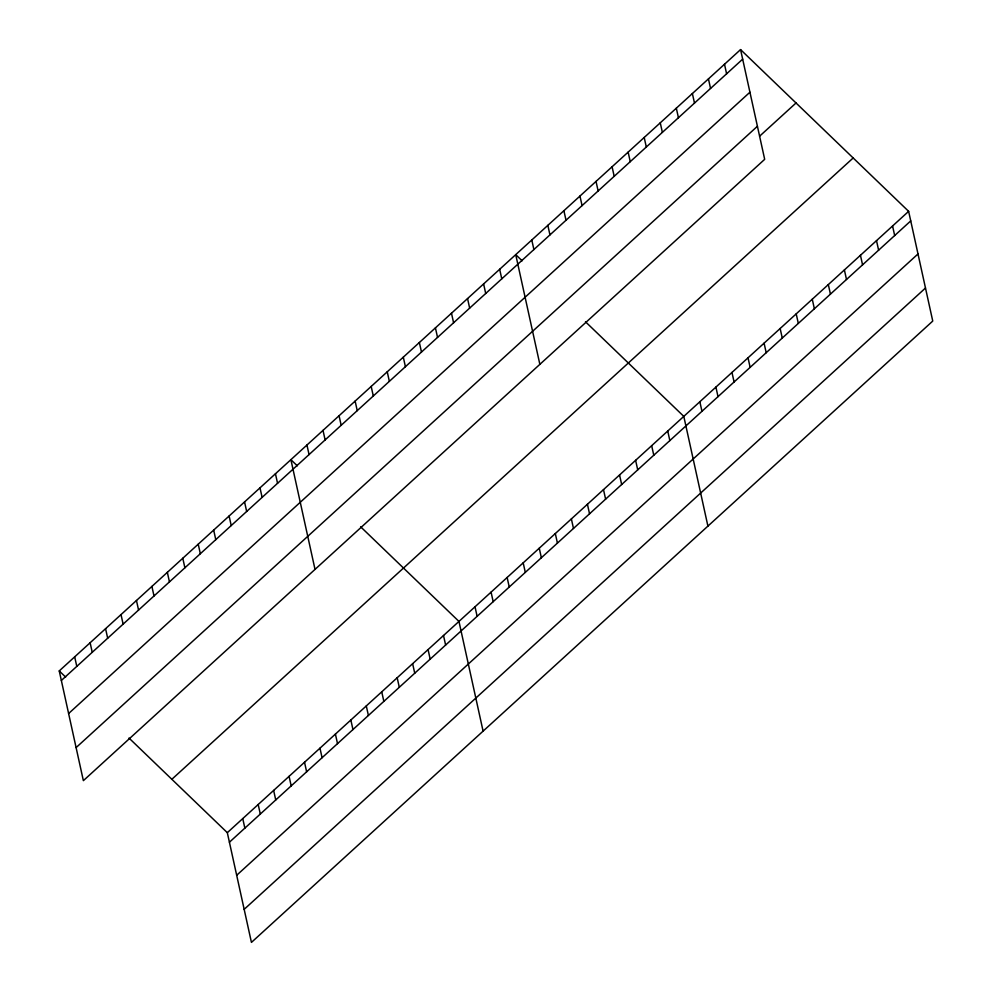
<?xml version="1.0" encoding="UTF-8"?>
<svg xmlns="http://www.w3.org/2000/svg" width="992" height="992" viewBox="0 0 992 992"><rect width="100%" height="100%" fill="white"/><g stroke="black" fill="none" stroke-linecap="round" stroke-linejoin="round"><path stroke-width="1.49" d="M740.565 49.6L764.683 159.328L83.365 780.654L59.247 670.927L740.565 49.6L908.635 211.346L932.753 321.073L251.435 942.4L227.317 832.672L128.997 738.048M61.343 680.475L742.661 59.16M68.609 713.533L749.927 92.219M76.099 747.596L757.417 126.269M759.624 136.177L796.03 102.982M171.852 779.29L853.17 157.976M227.317 832.672L908.635 211.346M229.412 842.22L910.73 220.906M236.679 875.279L917.997 253.964M244.168 909.342L925.486 288.027M522.127 260.797L515.728 254.634L539.859 364.362M585.478 321.768L683.798 416.38L707.916 526.12M297.29 465.831L290.892 459.668L315.022 569.408M360.642 526.802L458.961 621.426L483.092 731.154M59.247 670.927L65.646 677.077M892.577 225.99L894.672 235.55M876.506 240.634L878.614 250.195M860.448 255.279L862.556 264.839M844.39 269.936L846.498 279.484M828.332 284.58L830.428 294.128M812.274 299.224L814.37 308.772M796.216 313.869L798.312 323.417M724.507 64.244L726.603 73.805M780.158 328.513L782.254 338.074M708.449 78.889L710.545 88.449M764.088 343.158L766.196 352.718M692.379 93.533L694.487 103.094M748.03 357.802L750.138 367.362M676.321 108.178L678.429 117.738M731.972 372.446L734.08 382.007M660.263 122.822L662.371 132.382M715.914 387.091L718.01 396.651M644.205 137.466L646.3 147.027M699.856 401.735L701.952 411.296M628.147 152.123L630.242 161.671M612.089 166.768L614.184 176.316M667.74 431.024L669.836 440.584M596.031 181.412L598.126 190.96M651.67 445.681L653.778 455.229M579.96 196.056L582.068 205.604M635.612 460.325L637.72 469.873M563.902 210.701L566.01 220.261M619.554 474.97L621.662 484.518M547.844 225.345L549.952 234.906M603.496 489.614L605.604 499.162M531.786 239.99L533.894 249.55M587.438 504.258L589.533 513.819M571.38 518.903L573.475 528.463M499.67 269.278L501.766 278.839M555.322 533.547L557.417 543.108M483.612 283.923L485.708 293.483M539.264 548.192L541.359 557.752M467.554 298.567L469.65 308.128M523.193 562.836L525.301 572.396M451.484 313.212L453.592 322.772M507.135 577.48L509.243 587.041M435.426 327.868L437.534 337.416M491.077 592.125L493.185 601.685M419.368 342.513L421.476 352.061M475.019 606.769L477.115 616.33M403.31 357.157L405.406 366.705M387.252 371.802L389.348 381.35M443.511 635.5L445.619 645.06M371.194 386.446L373.29 396.006M428.073 649.586L430.168 659.147M355.136 401.09L357.232 410.651M412.635 663.673L414.73 673.221M397.184 677.759L399.292 687.307M339.066 415.735L341.174 425.295M381.746 691.833L383.842 701.394M323.008 430.379L325.116 439.94M366.296 705.92L368.404 715.48M306.95 445.024L309.058 454.584M350.858 720.006L352.954 729.554M335.408 734.092L337.516 743.64M275.454 473.754L277.549 483.315M319.97 748.166L322.078 757.727M260.003 487.841L262.111 497.389M304.532 762.253L306.627 771.813M244.565 501.927L246.661 511.475M289.081 776.339L291.189 785.887M229.115 516.001L231.223 525.562M273.643 790.426L275.739 799.974M213.677 530.088L215.772 539.648M258.193 804.5L260.301 814.06M198.239 544.174L200.334 553.722M242.755 818.586L244.85 828.146M182.788 558.26L184.896 567.808M167.35 572.334L169.446 581.895M151.9 586.421L154.008 595.981M136.462 600.507L138.558 610.055M121.012 614.594L123.12 624.142M105.574 628.668L107.669 638.228M90.136 642.754L92.231 652.314M74.685 656.84L76.793 666.388"/></g></svg>
